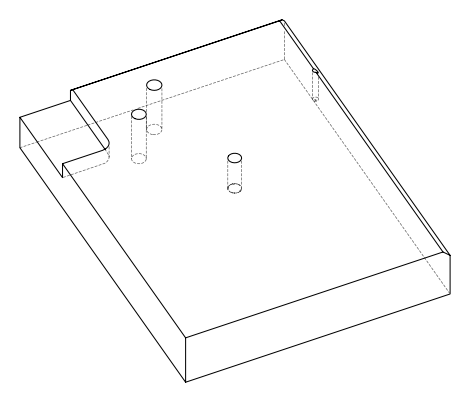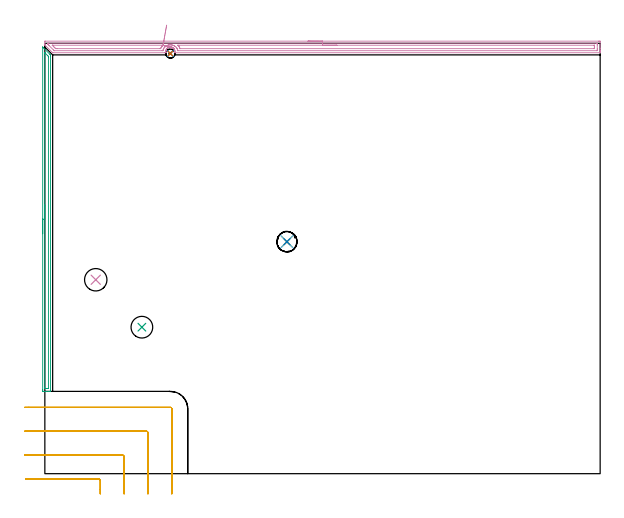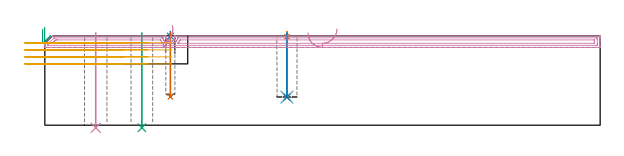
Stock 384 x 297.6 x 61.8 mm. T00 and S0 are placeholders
(PLAN: 11 operations, 8 tool changes, 18.8 min)
(1 SPOT_DRILL | STEP1POCKET | NXT0321_9005460120000 | 0.03 min | 2 mm3)
(2 SPOT_DRILL_1 | STEP1POCKET_1 | NXT0321_9005460120000 | 0.03 min | 0 mm3)
(3 INDEXABLE_INSERT_DRILL_THROUGH_HOLE_FROM_SOLID | STEP1HOLE | NXT0302_001 | 0.26 min | 10899 mm3)
(4 INDEXABLE_INSERT_DRILL_THROUGH_HOLE_FROM_SOLID_1 | STEP1HOLE_1 | NXT0302_002 | 0.26 min | 11639 mm3)
(5 DRILL_BLIND_HOLE_INTO_CENTER | STEP1POCKET | NXT0301_055 | 0.18 min | 2276 mm3)
(6 DRILL_TO_ENLARGE_BLIND_HOLE | STEP1POCKET | UGT0301_374 | 0.18 min | 3336 mm3)
(7 DRILL_BLIND_HOLE_INTO_CENTER_1 | STEP1POCKET_1 | UGT0301_185 | 0.18 min | 1260 mm3)
(8 BORE_BLIND_HOLE | STEP1POCKET | UGT0332_064 | 0.18 min | 899 mm3)
(9 AREA_MILL | FG_CHAMFER_SURFACE | UGT0205_001 | 3.97 min | 3559 mm3)
(10 AREA_MILL_1 | FG_CHAMFER_SURFACE_1 | UGT0205_001 | 9.53 min | 12168 mm3)
(11 MILL_CORNER_NOTCH_RECTANGULAR | CORNER_NOTCH_RECTANGULAR | UGT0201_105 | Follow Part, ap 5.5, ae 75% | 3.96 min | 108411 mm3)
(TOOL NXT0321_9005460120000 | NC Spot Drill, 142deg, 12mm, Carbide, Uncoated | D12 PA142 FL30 Z2)
(TOOL NXT0302_001 | Index. Insert Drill 15mm [880-D1500L20-05] | D15 PA176 FL75 Z2)
(TOOL NXT0302_002 | Index. Insert Drill 15.5mm [880-D1550L20-05] | D15.5 PA176 FL78 Z2)
(TOOL NXT0301_055 | Carbide Drill 8.4mm [860.1-0840-042A1-MM 2214] | D8.4 PA140 FL61 Z2)
(TOOL UGT0301_374 | Twist Drill Flat Bottom 13 mm | D13 PA180 FL101 Z2)
(TOOL UGT0301_185 | Twist Drill 6.3 mm | D6.3 PA118 FL61 Z2)
(TOOL UGT0332_064 | 14 mm Boring Bar Slip Fit | D14)
(TOOL UGT0205_001 | Chamfer Mill 20 x 3 x 45 deg. | D20 FL50 Z2)
(TOOL UGT0201_105 | End Mill 22 mm | D22 FL25 Z2)
(OP 1 SPOT_DRILL)
G17 G21 G94 G90
T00 M6
G54
G17 G0 G90 X167.4 Y160.4 S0 M3
G43 Z71.8 H0
G94 G81 G98 Z61.197 F250. R64.8
G80
M5
M2
(OP 2 SPOT_DRILL_1)
G17 G21 G94 G90
T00 M6
G54
G17 G0 G90 X86.8 Y290.5 S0 M3
G43 Z71.8 H0
G94 G81 G98 Z61.529 F250. R64.8
G80
M5
M2
(OP 3 INDEXABLE_INSERT_DRILL_THROUGH_HOLE_FROM_SOLID)
G17 G21 G94 G90
T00 M6
G54
G17 G0 G90 X67.1 Y101.3 S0 M3
G43 Z71.8 H1
G94 G81 G98 Z-1.762 F250. R63.8
G80
M5
M2
(OP 4 INDEXABLE_INSERT_DRILL_THROUGH_HOLE_FROM_SOLID_1)
G17 G21 G94 G90
T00 M6
G54
G17 G0 G90 X35.2 Y134.1 S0 M3
G43 Z71.8 H1
G94 G81 G98 Z-1.771 F250. R63.8
G80
M5
M2
(OP 5 DRILL_BLIND_HOLE_INTO_CENTER)
G17 G21 G94 G90
T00 M6
G54
G17 G0 G90 X167.4 Y160.4 S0 M3
G43 Z71.8 H1
G94 G81 G98 Z19.4 F250. R63.8
G80
M5
M2
(OP 6 DRILL_TO_ENLARGE_BLIND_HOLE)
G17 G21 G94 G90
T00 M6
G54
G17 G0 G90 X167.4 Y160.4 S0 M3
G43 Z71.8 H0
G94 G73 G98 Z19.4 F250. Q10.6 R63.8
G80
M5
M2
(OP 7 DRILL_BLIND_HOLE_INTO_CENTER_1)
G17 G21 G94 G90
T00 M6
G54
G17 G0 G90 X86.8 Y290.5 S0 M3
G43 Z71.8 H0
G94 G81 G98 Z19.6 F250. R63.8
G80
M5
M2
(OP 8 BORE_BLIND_HOLE)
G17 G21 G94 G90
T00 M6
G54
G17 G0 G90 X167.4 Y160.4 S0 M3
G43 Z71.8 H0
G94 G85 G98 Z19.4 F250. R63.8
G80
M5
M2
(OP 9 AREA_MILL)
G17 G21 G94 G90
T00 M6
G54
G17 G0 G90 X-1.5 Y165.95 S1061 M3
G43 Z71.8 H0
Z66.4
G94 G1 Y165.988 Z65.528 F250.
Y166.102 Z64.664
Y166.291 Z63.812
Y166.553 Z62.98
Y166.887 Z62.174
Y167.29 Z61.4
Y167.759 Z60.664
Y168.29 Z59.972
Y168.879 Z59.329
Y169.522 Z58.74
Y170.214 Z58.209
Y170.95 Z57.74
Y171.724 Z57.337
Y172.53 Z57.003
Y173.362 Z56.741
Y174.214 Z56.552
Y175.079 Z56.438
Y175.95 Z56.4
Y294.706
X-1.495 Y294.972 Z56.405
X-1.493 Y294.982 Z56.406
X-1.472 Y294.972 Z56.428
X-1.397 Y294.897 Z56.503
X-1.01 Y294.512 Z56.886
X3.41 Y290.091 Z61.308
X3.855 Y289.644 Z61.755
X3.898 Y289.595 Z61.785
X3.9 Y289.013 Z61.8
Y57.073
X3.904 Y56.91 Z61.795
X3.882 Y56.908 Z61.773
X3.512 Y56.9 Z61.411
X3.227 Z61.127
X2.526 Z60.421
X1.292 Z59.189
X0.758 Z58.652
X0.141 Z58.036
X-1.01 Y56.901 Z56.886
X-1.248 Y56.904 Z56.648
X-1.491 Y56.909 Z56.405
X-1.494 Y57.035 Z56.403
X-1.499 Y57.524 Z56.401
X-1.5 Y58.019 Z56.4
Y175.95
X-0.086 Z57.814
X-0.085 Y290.981 Z57.815
X-0.083 Y291.071 Z57.817
X-0.081 Y291.114 Z57.819
X-0.08 Y291.118 Z57.82
X-0.067 Y291.108 Z57.833
X0.03 Y291.017 Z57.93
X0.249 Y290.801 Z58.149
X2.035 Y289.013 Z59.935
X2.436 Y288.602 Z60.336
X2.479 Y288.555 Z60.379
X2.481 Y288.533 Z60.381
X2.484 Y288.48 Z60.384
X2.485 Y288.374 Z60.385
X2.486 Y288.161 Z60.386
X2.485 Y58.992 Z60.385
X2.483 Y58.939 Z60.383
X2.48 Y58.915 Z60.38
X2.478 Y58.91 Z60.378
X2.456 Y58.908 Z60.356
X2.048 Y58.901 Z59.948
X0.758 Y58.9 Z58.658
X0.279 Y58.902 Z58.179
X0.036 Y58.909 Z57.936
X-0.079 Y58.914 Z57.821
X-0.085 Y59.27 Z57.815
Y59.312
X-0.086 Y175.95 Z57.814
Y176.822 Z57.852
Y177.687 Z57.966
Y178.538 Z58.155
Y179.37 Z58.417
Y180.176 Z58.751
Y180.95 Z59.154
Y181.686 Z59.623
Y182.378 Z60.154
Y183.021 Z60.743
Y183.611 Z61.386
Y184.142 Z62.078
Y184.61 Z62.814
Y185.013 Z63.588
Y185.347 Z64.394
Y185.609 Z65.226
Y185.798 Z66.078
Y185.912 Z66.943
Y185.95 Z67.814
G0 Z71.8
M5
M2
(OP 10 AREA_MILL_1)
G17 G21 G94 G90
T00 M6
G54
G17 G0 G90 X182. Y299.1 S1061 M3
G43 Z71.8 H0
Z63.8
G94 G1 X182.038 Z62.928 F250.
X182.152 Z62.064
X182.341 Z61.212
X182.603 Z60.38
X182.937 Z59.574
X183.34 Z58.8
X183.808 Z58.064
X184.34 Z57.372
X184.929 Z56.729
X185.572 Z56.14
X186.264 Z55.609
X187. Z55.14
X187.774 Z54.737
X188.58 Z54.403
X189.412 Z54.141
X190.264 Z53.952
X191.128 Z53.838
X192. Z53.8
X382.894
X383.369 Y299.099 Z53.801
X383.839 Y299.095 Z53.803
X383.99 Y299.092 Z53.806
X384. Y298.631 Z54.266
Y294.217 Z58.677
Y292.814 Z60.082
Y292.452 Z60.443
Y291.727 Z61.172
Y291.485 Z61.415
Y291.111 Z61.779
X383.993 Y291.103 Z61.788
X383.817 Y291.1 Z61.8
X90.056
X89.831 Y291.103 Z61.789
X89.866 Y291.29 Z61.605
X89.867 Y291.297 Z61.598
X89.91 Y291.544 Z61.352
X89.923 Y291.7 Z61.197
X89.934 Y291.845 Z61.053
X89.926 Y292.285 Z60.613
X89.899 Y292.452 Z60.445
X89.855 Y292.721 Z60.176
X89.801 Y292.893 Z60.003
X89.712 Y293.171 Z59.728
X89.655 Y293.289 Z59.611
X89.502 Y293.6 Z59.299
X89.366 Y293.816 Z59.084
X89.212 Y294.022 Z58.878
X89.022 Y294.217 Z58.681
X88.983 Y294.257 Z58.641
X88.862 Y294.365 Z58.534
X88.736 Y294.477 Z58.422
X88.52 Y294.63 Z58.27
X88.472 Y294.659 Z58.24
X88.318 Y294.752 Z58.144
X88.267 Y294.776 Z58.117
X88.102 Y294.86 Z58.038
X87.882 Y294.951 Z57.948
X87.82 Y294.97 Z57.927
X87.655 Y295.024 Z57.875
X87.424 Y295.081 Z57.818
X87.406 Y295.084 Z57.815
X87.373 Y295.088 Z57.808
X87.308 Y295.1 Z57.799
X87.202 Y295.118 Z57.781
X87.07 Y295.13 Z57.769
X86.979 Y295.138 Z57.758
X86.888 Z57.752
X86.821 Y295.142 Z57.755
X86.755 Y295.143 Z57.753
X86.53 Y295.131 Z57.763
X86.479 Y295.124 Z57.768
X86.381 Y295.114 Z57.783
X86.302 Y295.105 Z57.794
X86.077 Y295.059 Z57.837
X86.031 Y295.046 Z57.848
X85.855 Y294.999 Z57.899
X85.748 Y294.96 Z57.939
X85.637 Y294.919 Z57.98
X85.235 Y294.721 Z58.176
X85.149 Y294.67 Z58.229
X85.043 Y294.606 Z58.292
X84.86 Y294.476 Z58.422
X84.743 Y294.381 Z58.516
X84.573 Y294.217 Z58.679
X84.559 Y294.204 Z58.693
X84.387 Y294.015 Z58.883
X84.232 Y293.813 Z59.086
X84.094 Y293.6 Z59.3
X83.963 Y293.35 Z59.549
X83.849 Y293.093 Z59.807
X83.796 Y292.905 Z59.995
X83.745 Y292.723 Z60.177
X83.674 Y292.286 Z60.614
X83.666 Y291.846 Z61.054
X83.701 Y291.452 Z61.448
X83.745 Y291.234 Z61.666
X83.77 Y291.107 Z61.793
X82.902 Y291.1 Z61.8
X5.549
X5.404 Y291.104 Z61.789
X5.394 Y291.11 Z61.783
X5.213 Y291.287 Z61.613
X0.184 Y296.316 Z56.582
X0.078 Y296.424 Z56.474
X0.01 Y296.495 Z56.403
X0. Y296.786 Z56.113
Y297.024 Z55.876
Y297.748 Z55.147
Y298.992 Z53.905
X0.003 Y299.091 Z53.805
X0.421 Y299.1 Z53.8
X192.
Y297.686 Z55.214
X381.581 Y297.685 Z55.215
X381.645
X381.965 Y297.679 Z55.221
X381.99 Y297.574 Z55.326
X381.997 Y297.338 Z55.562
X381.999 Y296.865 Z56.035
X382. Y296.452 Z56.448
Y293.804 Z59.096
X381.999 Y293.335 Z59.565
X381.996 Y292.925 Z59.975
X381.986 Y292.521 Z60.379
X381.581 Y292.515 Z60.385
X381.517
X92.052
X91.948 Y292.516 Z60.384
X91.924 Y292.518 Z60.382
X91.918 Y292.519 Z60.381
X91.902 Y292.575 Z60.325
X91.844 Y292.868 Z60.032
X91.703 Y293.335 Z59.565
X91.637 Y293.539 Z59.361
X91.424 Y293.976 Z58.924
X91.292 Y294.217 Z58.683
X91.158 Y294.428 Z58.472
X90.95 Y294.709 Z58.191
X90.578 Y295.1 Z57.8
X90.302 Y295.346 Z57.554
X90.056 Y295.535 Z57.365
X89.785 Y295.717 Z57.183
X89.601 Y295.83 Z57.07
X89.314 Y295.983 Z56.917
X89.161 Y296.055 Z56.845
X89.03 Y296.112 Z56.788
X88.556 Y296.281 Z56.619
X88.267 Y296.364 Z56.536
X87.774 Y296.469 Z56.431
X87.373 Y296.522 Z56.378
X87.207 Y296.538 Z56.362
X86.638 Y296.55 Z56.35
X86.479 Y296.542 Z56.358
X85.962 Y296.493 Z56.407
X85.787 Y296.465 Z56.435
X85.584 Y296.425 Z56.475
X85.226 Y296.337 Z56.563
X84.994 Y296.268 Z56.632
X84.69 Y296.157 Z56.743
X84.566 Y296.105 Z56.795
X84.306 Y295.983 Z56.917
X83.971 Y295.809 Z57.091
X83.796 Y295.704 Z57.196
X83.433 Y295.458 Z57.442
X83.293 Y295.348 Z57.552
X83.012 Y295.1 Z57.8
X82.955 Y295.047 Z57.853
X82.902 Y294.993 Z57.907
X82.658 Y294.712 Z58.188
X82.547 Y294.568 Z58.332
X82.305 Y294.217 Z58.683
X82.197 Y294.03 Z58.87
X82.007 Y293.66 Z59.24
X81.914 Y293.426 Z59.474
X81.885 Y293.335 Z59.565
X81.794 Y293.002 Z59.898
X81.732 Y292.723 Z60.177
X81.695 Y292.557 Z60.343
X81.677 Y292.521 Z60.379
X81.632 Y292.519 Z60.381
X81.529 Y292.517 Z60.383
X81.113 Y292.514 Z60.386
X81.05
X6.619 Y292.515 Z60.385
X6.516 Y292.516 Z60.384
X6.465 Y292.519 Z60.381
X6.443 Y292.521 Z60.379
X6.395 Y292.566 Z60.334
X5.996 Y292.955 Z59.945
X2.967 Y295.983 Z56.917
X2.419 Y296.534 Z56.366
X2.096 Y296.865 Z56.035
X2.01 Y296.971 Z55.929
X2.007 Y297.072 Z55.828
X2.004 Y297.275 Z55.625
X2.014 Y297.679 Z55.221
X2.419 Y297.685 Z55.215
X2.483
X192. Y297.686 Z55.214
Y296.272 Z56.628
X379.792 Y296.271 Z56.629
X379.89 Y296.27 Z56.63
X379.967 Y296.267 Z56.633
X379.984 Y296.265 Z56.635
X379.99 Y296.245 Z56.655
X379.994 Y296.187 Z56.713
X379.998 Y295.983 Z56.917
X380. Y295.778 Z57.122
Y294.895 Z58.005
X379.999 Y294.217 Z58.683
X379.997 Y294.015 Z58.885
X379.99 Y293.945 Z58.955
X379.986 Y293.935 Z58.965
X379.974 Y293.933 Z58.967
X379.939 Y293.93 Z58.97
X379.792 Y293.929 Z58.971
X93.924
X93.633 Y293.931 Z58.969
X93.592 Y293.934 Z58.966
X93.573 Y293.936 Z58.964
X93.554 Y293.97 Z58.93
X93.496 Y294.082 Z58.818
X93.221 Y294.623 Z58.277
X92.918 Y295.1 Z57.8
X92.738 Y295.342 Z57.558
X92.432 Y295.685 Z57.215
X92.14 Y295.983 Z56.917
X91.844 Y296.262 Z56.638
Y296.268 Z56.632
X92.446 Y296.271 Z56.629
X92.738
X192. Y296.272 Z56.628
X192.872 Z56.667
X193.736 Z56.78
X194.588 Z56.969
X195.42 Z57.232
X196.226 Z57.565
X197. Z57.968
X197.736 Z58.437
X198.428 Z58.968
X199.071 Z59.557
X199.66 Z60.201
X200.192 Z60.893
X200.66 Z61.628
X201.063 Z62.402
X201.397 Z63.208
X201.659 Z64.04
X201.848 Z64.892
X201.962 Z65.757
X202. Z66.628
G0 Z71.8
X84.225 Y310.188
Z56.744
G1 X84.113 Y309.559 Z56.15
X83.991 Y308.882 Z55.613
X83.862 Y308.161 Z55.139
X83.727 Y307.403 Z54.73
X83.585 Y306.612 Z54.39
X83.439 Y305.795 Z54.121
X83.289 Y304.958 Z53.925
X83.137 Y304.108 Z53.805
X82.984 Y303.25 Z53.76
X82.83 Y302.392 Z53.791
X82.678 Y301.54 Z53.898
X82.527 Y300.7 Z54.08
X82.38 Y299.879 Z54.336
X82.238 Y299.083 Z54.663
X82.101 Y298.318 Z55.06
X81.971 Y297.59 Z55.523
X81.848 Y296.905 Z56.049
X81.734 Y296.267 Z56.633
X81.732 Y296.255 Z56.645
X81.451 Y295.983 Z56.917
X81.283 Y295.815 Z57.085
X81.113 Y295.635 Z57.265
X80.866 Y295.343 Z57.557
X80.689 Y295.1 Z57.8
X80.498 Y294.824 Z58.076
X80.219 Y294.332 Z58.568
X80.18 Y294.255 Z58.645
X80.073 Y294.033 Z58.867
X80.034 Y293.955 Z58.945
X80.025 Y293.94 Z58.96
X79.992 Y293.935 Z58.965
X79.91 Y293.933 Z58.967
X79.616 Y293.929 Z58.971
X8.679
X8.076 Y293.93 Z58.97
X7.785 Y293.932 Z58.968
X7.497 Y293.935 Z58.965
X7.194 Y294.217 Z58.683
X6.89 Y294.512 Z58.388
X6.299 Y295.1 Z57.8
X5.996 Y295.403 Z57.497
X5.416 Y295.983 Z56.917
X5.227 Y296.173 Z56.727
X5.159 Y296.242 Z56.658
X5.143 Y296.262 Z56.638
Y296.266 Z56.634
X5.146 Y296.267 Z56.633
X5.216 Y296.27 Z56.63
X5.411 Y296.271 Z56.629
X5.704 Y296.272 Z56.628
X81.113 Y296.271 Z56.629
X81.716 Y296.27 Z56.63
X81.73 Y296.268 Z56.632
X81.734 Y296.267 Z56.633
X82.52 Y296.02 Z56.92
X83.279 Y295.781 Z57.278
X84.005 Y295.552 Z57.704
X84.693 Y295.335 Z58.195
X85.338 Y295.132 Z58.746
X85.934 Y294.944 Z59.355
X86.477 Y294.773 Z60.015
X86.964 Y294.62 Z60.723
X87.39 Y294.486 Z61.473
X87.751 Y294.372 Z62.258
X88.047 Y294.279 Z63.074
X88.273 Y294.208 Z63.913
X88.429 Y294.158 Z64.77
X88.512 Y294.132 Z65.638
X88.524 Y294.129 Z66.511
X88.462 Y294.148 Z67.381
X88.329 Y294.19 Z68.242
X88.125 Y294.254 Z69.087
G0 Z71.8
M5
M2
(OP 11 MILL_CORNER_NOTCH_RECTANGULAR)
G17 G21 G94 G90
T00 M6
G54
G17 G0 G90 X38.3 Y-14. S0 M3
G43 Z71.8 H0
Z56.95
G94 G1 Y-11. F250.
Y-4.694 F500.
G3 X37.206 Y-3.6 R1.1
G1 X-10.394
X-13.394 F250.
G0 Z71.8
X54.8 Y-14.
Z56.95
G1 Y-11.
Y11.805 F500.
G3 X53.705 Y12.9 R1.1
G1 X-11.
X-14. F250.
G0 Z71.8
X71.3 Y-14.
Z56.95
G1 Y-11.
Y28.305 F500.
G3 X70.205 Y29.4 R1.1
G1 X-11.
X-14. F250.
G0 Z71.8
X87.8 Y-14.
Z56.95
G1 Y-11.
Y44.805 F500.
G3 X86.705 Y45.9 R1.1
G1 X-11.
X-14. F250.
G0 Z71.8
X38.3 Y-14.
Z52.1
G1 Y-11.
Y-4.694 F500.
G3 X37.206 Y-3.6 R1.1
G1 X-10.394
X-13.394 F250.
G0 Z71.8
X54.8 Y-14.
Z52.1
G1 Y-11.
Y11.805 F500.
G3 X53.705 Y12.9 R1.1
G1 X-11.
X-14. F250.
G0 Z71.8
X71.3 Y-14.
Z52.1
G1 Y-11.
Y28.305 F500.
G3 X70.205 Y29.4 R1.1
G1 X-11.
X-14. F250.
G0 Z71.8
X87.8 Y-14.
Z52.1
G1 Y-11.
Y44.805 F500.
G3 X86.705 Y45.9 R1.1
G1 X-11.
X-14. F250.
G0 Z71.8
X38.3 Y-14.
Z47.25
G1 Y-11.
Y-4.694 F500.
G3 X37.206 Y-3.6 R1.1
G1 X-10.394
X-13.394 F250.
G0 Z71.8
X54.8 Y-14.
Z47.25
G1 Y-11.
Y11.805 F500.
G3 X53.705 Y12.9 R1.1
G1 X-11.
X-14. F250.
G0 Z71.8
X71.3 Y-14.
Z47.25
G1 Y-11.
Y28.305 F500.
G3 X70.205 Y29.4 R1.1
G1 X-11.
X-14. F250.
G0 Z71.8
X87.8 Y-14.
Z47.25
G1 Y-11.
Y44.805 F500.
G3 X86.705 Y45.9 R1.1
G1 X-11.
X-14. F250.
G0 Z71.8
X38.3 Y-14.
Z42.4
G1 Y-11.
Y-4.694 F500.
G3 X37.206 Y-3.6 R1.1
G1 X-10.394
X-13.394 F250.
G0 Z71.8
X54.8 Y-14.
Z42.4
G1 Y-11.
Y11.805 F500.
G3 X53.705 Y12.9 R1.1
G1 X-11.
X-14. F250.
G0 Z71.8
X71.3 Y-14.
Z42.4
G1 Y-11.
Y28.305 F500.
G3 X70.205 Y29.4 R1.1
G1 X-11.
X-14. F250.
G0 Z71.8
X87.8 Y-14.
Z42.4
G1 Y-11.
Y44.805 F500.
G3 X86.705 Y45.9 R1.1
G1 X-11.
X-14. F250.
G0 Z71.8
M5
M2
